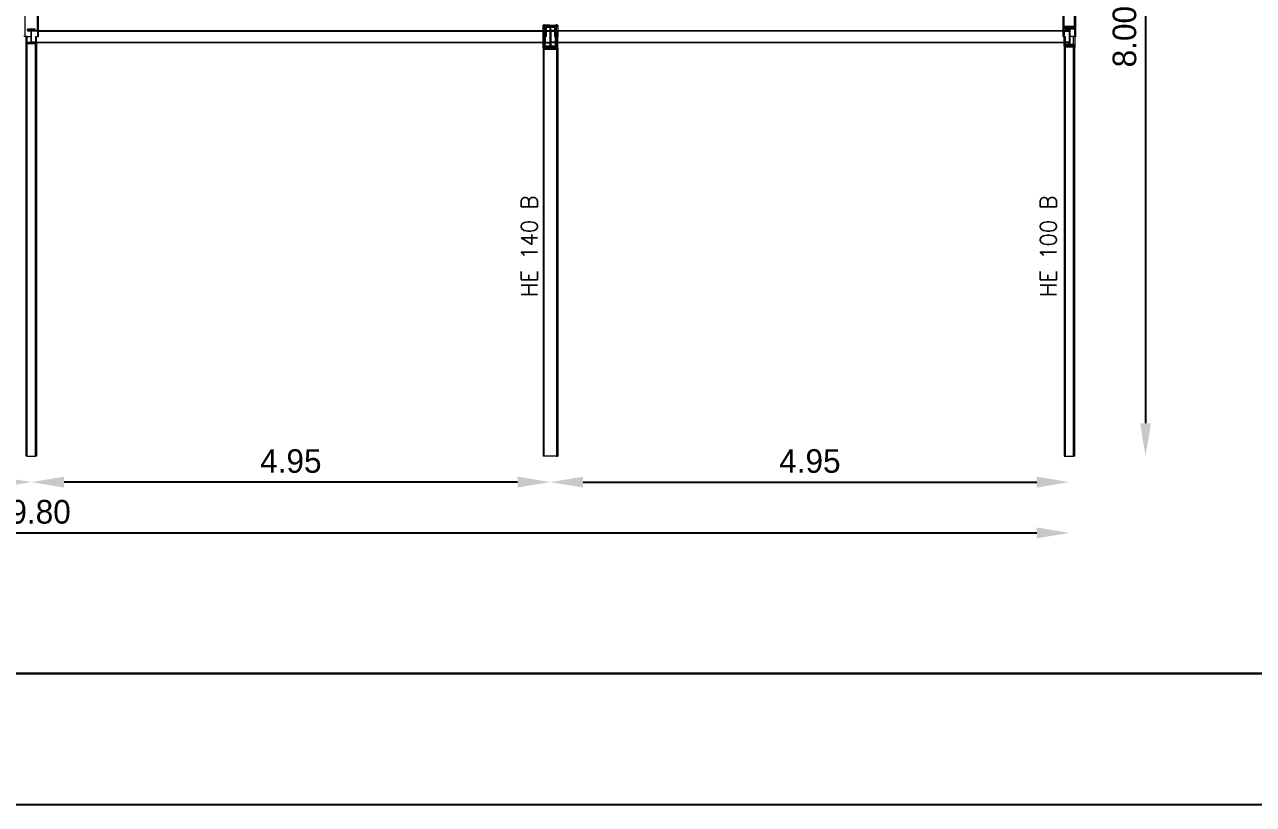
# Model space of a CAD drawing. Header units: inches. Extents: x 72863 to 72995, y 49095 to 49225.
# Drawn here: x 72874.34 to 72883.71, y 49195.01 to 49200.96 of the extents above; entities that cross this region are included whole.
import ezdxf
from ezdxf.enums import TextEntityAlignment as Align

# ---------------------------------------------------------------- set-up
doc = ezdxf.new("R2010")
doc.units = ezdxf.units.IN
doc.layers.get('0').update_dxf_attribs({"lineweight": 15})
for name, color, linetype, lineweight in [('BARRAS_DE_ACERO', 7, 'Continuous', 9), ('Cotas', 200, 'Continuous', 9), ('REFERENCIA_DE_LAS_BARRAS', 2, 'Continuous', 9)]:
    doc.layers.add(name, color=color, linetype=linetype, lineweight=lineweight)
doc.layers.add('VG', color=7, linetype='Continuous')
doc.styles.add('CYPETXT', font='romans__.ttf', dxfattribs={"height": 0.2})
doc.styles.add('RomanS', font='')
doc.styles.get('RomanS').set_extended_font_data('Porsche')
doc.dimstyles.new('100-color', dxfattribs={"dimtxt": 0.18, "dimasz": 0.25, "dimexe": 0, "dimexo": 0.5, "dimgap": 0.07, "dimtad": 1, "dimlfac": 1.25, "dimzin": 4, "dimdsep": 46, "dimtxsty": 'RomanS', "dimcen": 0.1, "dimse1": 1, "dimse2": 1, "dimadec": 0, "dimazin": 0, "dimtfac": 1, "dimtix": 1, "dimtmove": 2, "dimatfit": 3, "dimfxl": 1, "dimtvp": 1.058824, "dimtolj": 1, "dimtzin": 1, "dimarcsym": 0})

# ---------------------------------------------------------------- blocks, each defined once
blk = doc.blocks.new('*D78')
at = {"layer": 'Cotas', "color": 0, "lineweight": -2, "transparency": 16777216}
blk.add_line((72878.0967, 49197.4703), (72874.6367, 49197.4703), dxfattribs=at)
at = {"layer": 'Cotas', "color": 0, "transparency": 16777216}
for points in [[(72874.6367, 49197.512), (72874.6367, 49197.4286), (72874.3867, 49197.4703)], [(72878.0967, 49197.512), (72878.0967, 49197.4286), (72878.3467, 49197.4703)]]:
    blk.add_solid(points, dxfattribs=at)
at = {"layer": 'Defpoints', "color": 0, "transparency": 16777216}
for p in [(72874.3867, 49197.6691), (72878.3467, 49197.6691), (72874.3867, 49197.4703)]:
    blk.add_point(p, dxfattribs=at)
at = {"layer": 'Cotas', "color": 0, "transparency": 16777216, "insert": (72876.3667, 49197.6303), "char_height": 0.18, "attachment_point": 5, "style": 'RomanS'}
blk.add_mtext('\\A1;4.95', dxfattribs=at)
blk = doc.blocks.new('*D79')
at = {"layer": 'Cotas', "color": 0, "lineweight": -2, "transparency": 16777216}
blk.add_line((72866.7167, 49197.0826), (72882.0567, 49197.0826), dxfattribs=at)
at = {"layer": 'Cotas', "color": 0, "transparency": 16777216}
for points in [[(72866.7167, 49197.1243), (72866.7167, 49197.0409), (72866.4667, 49197.0826)], [(72882.0567, 49197.1243), (72882.0567, 49197.0409), (72882.3067, 49197.0826)]]:
    blk.add_solid(points, dxfattribs=at)
at = {"layer": 'Defpoints', "color": 0, "transparency": 16777216}
for p in [(72866.4667, 49197.6691), (72882.3067, 49197.6691), (72882.3067, 49197.0826)]:
    blk.add_point(p, dxfattribs=at)
at = {"layer": 'Cotas', "color": 0, "transparency": 16777216, "insert": (72874.3867, 49197.2426), "char_height": 0.18, "attachment_point": 5, "style": 'RomanS'}
blk.add_mtext('\\A1;19.80', dxfattribs=at)
blk = doc.blocks.new('*D82')
at = {"layer": 'Cotas', "color": 0, "lineweight": -2, "transparency": 16777216}
blk.add_line((72878.5967, 49197.4703), (72882.0567, 49197.4703), dxfattribs=at)
at = {"layer": 'Cotas', "color": 0, "transparency": 16777216}
for points in [[(72878.5967, 49197.512), (72878.5967, 49197.4286), (72878.3467, 49197.4703)], [(72882.0567, 49197.512), (72882.0567, 49197.4286), (72882.3067, 49197.4703)]]:
    blk.add_solid(points, dxfattribs=at)
at = {"layer": 'Defpoints', "color": 0, "transparency": 16777216}
for p in [(72878.3467, 49197.6691), (72882.3067, 49197.6691), (72882.3067, 49197.4703)]:
    blk.add_point(p, dxfattribs=at)
at = {"layer": 'Cotas', "color": 0, "transparency": 16777216, "insert": (72880.3267, 49197.6303), "char_height": 0.18, "attachment_point": 5, "style": 'RomanS'}
blk.add_mtext('\\A1;4.95', dxfattribs=at)
blk = doc.blocks.new('*D84')
at = {"layer": 'Cotas', "color": 0, "lineweight": -2, "transparency": 16777216}
blk.add_line((72865.3788, 49203.8191), (72865.3788, 49201.1191), dxfattribs=at)
at = {"layer": 'Cotas', "color": 0, "transparency": 16777216}
for points in [[(72865.3372, 49203.8191), (72865.4205, 49203.8191), (72865.3788, 49204.0691)], [(72865.3372, 49201.1191), (72865.4205, 49201.1191), (72865.3788, 49200.8691)]]:
    blk.add_solid(points, dxfattribs=at)
at = {"layer": 'Defpoints', "color": 0, "transparency": 16777216}
for p in [(72874.3867, 49204.0691), (72865.3788, 49200.8691), (72874.3867, 49200.8691)]:
    blk.add_point(p, dxfattribs=at)
at = {"layer": 'Cotas', "color": 0, "transparency": 16777216, "insert": (72865.2188, 49202.4691), "char_height": 0.18, "attachment_point": 5, "rotation": 90, "style": 'RomanS'}
blk.add_mtext('\\A1;4.00', dxfattribs=at)
blk = doc.blocks.new('*D87')
at = {"layer": 'Cotas', "color": 0, "lineweight": -2, "transparency": 16777216}
blk.add_line((72882.8874, 49203.8191), (72882.8874, 49197.9191), dxfattribs=at)
at = {"layer": 'Cotas', "color": 0, "transparency": 16777216}
for points in [[(72882.8457, 49203.8191), (72882.929, 49203.8191), (72882.8874, 49204.0691)], [(72882.8457, 49197.9191), (72882.929, 49197.9191), (72882.8874, 49197.6691)]]:
    blk.add_solid(points, dxfattribs=at)
at = {"layer": 'Defpoints', "color": 0, "transparency": 16777216}
for p in [(72874.3867, 49204.0691), (72874.3867, 49197.6691), (72882.8874, 49197.6691)]:
    blk.add_point(p, dxfattribs=at)
at = {"layer": 'Cotas', "color": 0, "transparency": 16777216, "insert": (72882.7274, 49200.8691), "char_height": 0.18, "attachment_point": 5, "rotation": 90, "style": 'RomanS'}
blk.add_mtext('\\A1;8.00', dxfattribs=at)
blk = doc.blocks.new('*D88')
at = {"layer": 'Cotas', "color": 0, "lineweight": -2, "transparency": 16777216}
blk.add_line((72874.1367, 49197.4703), (72866.7167, 49197.4703), dxfattribs=at)
at = {"layer": 'Cotas', "color": 0, "transparency": 16777216}
for points in [[(72866.7167, 49197.512), (72866.7167, 49197.4286), (72866.4667, 49197.4703)], [(72874.1367, 49197.512), (72874.1367, 49197.4286), (72874.3867, 49197.4703)]]:
    blk.add_solid(points, dxfattribs=at)
at = {"layer": 'Defpoints', "color": 0, "transparency": 16777216}
for p in [(72866.4667, 49197.6691), (72874.3867, 49197.6691), (72866.4667, 49197.4703)]:
    blk.add_point(p, dxfattribs=at)
at = {"layer": 'Cotas', "color": 0, "transparency": 16777216, "insert": (72870.4267, 49197.6303), "char_height": 0.18, "attachment_point": 5, "style": 'RomanS'}
blk.add_mtext('\\A1;9.90', dxfattribs=at)
blk = doc.blocks.new('PLANTILLA')
at = {"layer": 'VG'}
for p, q in [((72903.7103, 49196.0112), (72864.7103, 49196.0112)), ((72862.7103, 49195.0112), (72904.7103, 49195.0112))]:
    blk.add_line(p, q, dxfattribs=at)
blk.add_lwpolyline([(72903.7103, 49199.5612), (72903.7103, 49223.7112), (72864.7103, 49223.7112), (72864.7103, 49196.0112), (72885.7103, 49196.0112), (72885.7103, 49199.6112)], dxfattribs=at)

msp = doc.modelspace()

# ---------------------------------------------------------------- linework, layer by layer
at = {"layer": 'BARRAS_DE_ACERO'}
for p, q in [((72874.3403, 49200.8691), (72874.3403, 49203.9036)), ((72874.4331, 49200.9171), (72874.4331, 49203.9197)), ((72874.4427, 49200.9171), (72874.4427, 49203.9187)), ((72882.3459, 49200.9491), (72882.3459, 49203.2691)), ((72882.3547, 49200.8691), (72882.3547, 49203.2691)), ((72882.2587, 49200.9171), (72882.2587, 49203.1292)), ((72882.2675, 49200.9491), (72882.2675, 49203.1283)), ((72874.3575, 49200.9196), (72874.3575, 49200.9251)), ((72874.4159, 49200.9251), (72874.3575, 49200.9251)), ((72874.4159, 49200.9196), (72874.4159, 49200.9251)), ((72878.2907, 49200.9171), (72878.2907, 49200.9573)), ((72878.2907, 49200.9573), (72878.2987, 49200.9573)), ((72878.2987, 49200.9573), (72878.3067, 49200.9573)), ((72878.2987, 49200.9423), (72878.3067, 49200.9423)), ((72878.2987, 49200.9121), (72878.2987, 49200.9423)), ((72878.3067, 49200.9573), (72878.3067, 49200.9491)), ((72878.3147, 49200.9573), (72878.3067, 49200.9573)), ((72878.3147, 49200.9491), (72878.3067, 49200.9491)), ((72878.3067, 49200.9423), (72878.3067, 49200.8691)), ((72878.3147, 49200.9491), (72878.3147, 49200.9573)), ((72878.3442, 49200.9573), (72878.3147, 49200.9573)), ((72878.3442, 49200.9491), (72878.3147, 49200.9491)), ((72878.3147, 49200.9423), (72878.3442, 49200.9423)), ((72878.3147, 49200.9423), (72878.3147, 49200.9171)), ((72878.3442, 49200.9491), (72878.3442, 49200.9573)), ((72878.3442, 49200.9491), (72878.3492, 49200.9491)), ((72878.3444, 49200.9423), (72878.3442, 49200.9423)), ((72878.3444, 49200.9389), (72878.3444, 49200.9423)), ((72878.3444, 49200.9389), (72878.3444, 49200.8282)), ((72878.3489, 49200.9423), (72878.3489, 49200.9121)), ((72878.3492, 49200.9573), (72878.3787, 49200.9573)), ((72878.3492, 49200.9491), (72878.3492, 49200.9573)), ((72878.3787, 49200.9491), (72878.3492, 49200.9491)), ((72878.3492, 49200.9423), (72878.3787, 49200.9423)), ((72878.3787, 49200.9491), (72878.3787, 49200.9573)), ((72878.3787, 49200.9573), (72878.3867, 49200.9573)), ((72878.3867, 49200.9491), (72878.3787, 49200.9491)), ((72878.3787, 49200.9423), (72878.3787, 49200.9171)), ((72878.3787, 49200.9423), (72878.3867, 49200.9423)), ((72878.3867, 49200.9573), (72878.3867, 49200.9491)), ((72878.3867, 49200.9573), (72878.3947, 49200.9573)), ((72878.3867, 49200.9491), (72878.3867, 49200.9423)), ((72878.3867, 49200.9423), (72878.3947, 49200.9423)), ((72878.3867, 49200.9423), (72878.3867, 49200.8691)), ((72878.3947, 49200.9573), (72878.3947, 49200.9651)), ((72878.3947, 49200.9573), (72878.3947, 49200.9423)), ((72878.4027, 49200.9573), (72878.3947, 49200.9573)), ((72878.3947, 49200.9121), (72878.3947, 49200.9423)), ((72882.2667, 49200.9491), (72882.2675, 49200.9491)), ((72882.2667, 49200.9491), (72882.2667, 49200.9423)), ((72882.2667, 49200.9423), (72882.2675, 49200.9423)), ((72882.2675, 49200.9491), (72882.3459, 49200.9491)), ((72882.2675, 49200.9423), (72882.3044, 49200.9423)), ((72882.2675, 49200.9171), (72882.2675, 49200.9423)), ((72882.2739, 49200.9331), (72882.3044, 49200.9331)), ((72882.2739, 49200.9331), (72882.2739, 49200.9272)), ((72882.2739, 49200.9272), (72882.3044, 49200.9272)), ((72882.3044, 49200.9423), (72882.3044, 49200.9331)), ((72882.3044, 49200.9331), (72882.3044, 49200.9272)), ((72882.3044, 49200.9272), (72882.3044, 49200.9171)), ((72882.3089, 49200.9423), (72882.3089, 49200.9331)), ((72882.3459, 49200.9423), (72882.3089, 49200.9423)), ((72882.3089, 49200.9272), (72882.3089, 49200.8691)), ((72882.3395, 49200.9272), (72882.3089, 49200.9272)), ((72882.3459, 49200.9491), (72882.3467, 49200.9491)), ((72882.3459, 49200.9423), (72882.3467, 49200.9423)), ((72882.3459, 49200.9423), (72882.3459, 49200.8691)), ((72882.3467, 49200.9423), (72882.3467, 49200.9491)), ((72874.3403, 49200.8691), (72874.3307, 49200.8691)), ((72874.3403, 49200.8691), (72874.3467, 49200.8691)), ((72874.3467, 49197.6691), (72874.3467, 49200.8691)), ((72874.3547, 49200.8691), (72874.3467, 49200.8691)), ((72874.3575, 49200.9196), (72874.3848, 49200.9196)), ((72874.3611, 49200.9121), (72874.3611, 49200.9171)), ((72874.3848, 49200.9171), (72874.3611, 49200.9171)), ((72874.3848, 49200.9121), (72874.3611, 49200.9121)), ((72874.3848, 49200.9196), (72874.3848, 49200.9171)), ((72874.3848, 49200.9171), (72874.3867, 49200.9171)), ((72874.3848, 49200.9121), (72874.3848, 49200.8691)), ((72874.3849, 49200.9121), (72874.3848, 49200.9121)), ((72874.3867, 49200.9171), (72874.3886, 49200.9171)), ((72874.3884, 49200.9121), (72874.3886, 49200.9121)), ((72874.3886, 49200.9196), (72874.3886, 49200.9171)), ((72874.3886, 49200.9196), (72874.4159, 49200.9196)), ((72874.4123, 49200.9171), (72874.3886, 49200.9171)), ((72874.3886, 49200.8266), (72874.3886, 49200.9121)), ((72874.4123, 49200.9121), (72874.3886, 49200.9121)), ((72874.4123, 49200.9171), (72874.4331, 49200.9171)), ((72874.4123, 49200.9171), (72874.4123, 49200.9121)), ((72874.4331, 49200.9121), (72874.4123, 49200.9121)), ((72874.4187, 49200.8691), (72874.4267, 49200.8691)), ((72874.4267, 49200.8261), (72874.4267, 49200.8691)), ((72874.4331, 49200.9171), (72874.4331, 49200.9121)), ((72874.4427, 49200.9171), (72874.4427, 49200.9121)), ((72874.4427, 49200.9171), (72878.2907, 49200.9171)), ((72874.4427, 49200.9121), (72878.2907, 49200.9121)), ((72874.4427, 49200.8691), (72874.4427, 49200.9121)), ((72878.2907, 49200.9171), (72878.2907, 49200.9121)), ((72878.2987, 49200.9121), (72878.2987, 49200.8261)), ((72878.3067, 49200.8691), (72878.3067, 49200.8261)), ((72878.3147, 49200.8691), (72878.3067, 49200.8691)), ((72878.3147, 49200.9121), (72878.3147, 49200.9171)), ((72878.3147, 49200.9121), (72878.3442, 49200.9121)), ((72878.3147, 49200.9121), (72878.3147, 49200.8691)), ((72878.3442, 49200.9121), (72878.3442, 49200.9171)), ((72878.3444, 49200.7959), (72878.3444, 49200.8282)), ((72878.3489, 49200.8263), (72878.3489, 49200.9121)), ((72878.3492, 49200.9121), (72878.3492, 49200.8261)), ((72878.3492, 49200.9121), (72878.3787, 49200.9121)), ((72878.3787, 49200.9121), (72878.3787, 49200.9171)), ((72878.3787, 49200.9121), (72878.3787, 49200.8691)), ((72878.3787, 49200.8691), (72878.3867, 49200.8691)), ((72878.3867, 49200.8284), (72878.3867, 49200.8691)), ((72878.3867, 49200.8284), (72878.3867, 49200.8261)), ((72878.4027, 49200.9121), (72878.4027, 49200.9171)), ((72882.2587, 49200.9121), (72878.4027, 49200.9121)), ((72878.4027, 49200.9121), (72878.4027, 49200.8691)), ((72878.4027, 49200.8261), (72878.4027, 49200.8691)), ((72882.2587, 49200.8691), (72882.2667, 49200.8691)), ((72882.2667, 49200.8691), (72882.2675, 49200.8691)), ((72882.2667, 49200.8261), (72882.2667, 49200.8691)), ((72882.2675, 49200.9121), (72882.2675, 49200.9171)), ((72882.2675, 49200.9171), (72882.3044, 49200.9171)), ((72882.2675, 49200.9121), (72882.3044, 49200.9121)), ((72882.2747, 49200.8691), (72882.2747, 49200.8443)), ((72882.2747, 49200.8443), (72882.2747, 49200.8261)), ((72882.3044, 49200.9121), (72882.3044, 49200.9171)), ((72882.3044, 49200.9121), (72882.3044, 49200.8261)), ((72882.3387, 49200.8691), (72882.3089, 49200.8691)), ((72882.3387, 49200.8691), (72882.3459, 49200.8691)), ((72882.3387, 49200.811), (72882.3387, 49200.8691)), ((72882.3459, 49200.8691), (72882.3467, 49200.8691)), ((72882.3467, 49200.8691), (72882.3467, 49200.7959)), ((72882.3547, 49200.8691), (72882.3467, 49200.8691)), ((72874.3575, 49200.8186), (72874.3848, 49200.8186)), ((72874.3575, 49200.8186), (72874.3575, 49200.8131)), ((72874.4159, 49200.8131), (72874.3575, 49200.8131)), ((72874.3611, 49200.8211), (72874.3611, 49200.8261)), ((72874.3611, 49200.8261), (72874.3848, 49200.8261)), ((72874.3848, 49200.8211), (72874.3611, 49200.8211)), ((72874.3848, 49200.8211), (72874.3867, 49200.8211)), ((72874.3848, 49200.8186), (72874.3848, 49200.8211)), ((72874.3867, 49200.8211), (72874.3886, 49200.8211)), ((72874.3886, 49200.8266), (72874.3886, 49200.8261)), ((72874.3886, 49200.8186), (72874.3886, 49200.8211)), ((72874.4123, 49200.8211), (72874.3886, 49200.8211)), ((72874.4159, 49200.8186), (72874.3886, 49200.8186)), ((72874.4123, 49200.8211), (72874.4187, 49200.8211)), ((72874.4159, 49200.8131), (72874.4159, 49200.8186)), ((72874.4267, 49200.8261), (72874.4267, 49200.8211)), ((72874.4267, 49200.8211), (72874.4267, 49197.6691)), ((72878.2907, 49200.8261), (72878.2907, 49200.8211)), ((72878.2907, 49200.7809), (72878.2907, 49197.6691)), ((72878.2987, 49200.7809), (72878.2907, 49200.7809)), ((72878.2987, 49200.7959), (72878.2987, 49200.8261)), ((72878.2987, 49200.7959), (72878.3003, 49200.7959)), ((72878.2987, 49200.7809), (72878.2987, 49200.7959)), ((72878.2987, 49200.7809), (72878.3003, 49200.7809)), ((72878.2987, 49200.7809), (72878.2987, 49200.7731)), ((72878.3003, 49200.7959), (72878.3003, 49200.7809)), ((72878.3067, 49200.7959), (72878.3003, 49200.7959)), ((72878.3442, 49200.7809), (72878.3003, 49200.7809)), ((72878.3003, 49200.7731), (72878.3931, 49200.7731)), ((72878.3067, 49200.8211), (72878.3067, 49200.8261)), ((72878.3442, 49200.7959), (72878.3067, 49200.7959)), ((72878.3067, 49200.7891), (72878.3067, 49200.7959)), ((72878.3442, 49200.7891), (72878.3067, 49200.7891)), ((72878.3442, 49200.7959), (72878.3442, 49200.8211)), ((72878.3444, 49200.7959), (72878.3442, 49200.7959)), ((72878.3442, 49200.7809), (72878.3442, 49200.7891)), ((72878.3442, 49200.7891), (72878.3469, 49200.7891)), ((72878.3492, 49200.7891), (72878.3469, 49200.7891)), ((72878.3492, 49200.8261), (72878.3492, 49200.8211)), ((72878.3867, 49200.7959), (72878.3492, 49200.7959)), ((72878.3492, 49200.7809), (72878.3492, 49200.7891)), ((72878.3931, 49200.7809), (72878.3492, 49200.7809)), ((72878.3867, 49200.7959), (72878.3867, 49200.8211)), ((72878.3931, 49200.7959), (72878.3867, 49200.7959)), ((72878.3931, 49200.7809), (72878.3931, 49200.7959)), ((72878.3947, 49200.7959), (72878.3931, 49200.7959)), ((72878.3931, 49200.7809), (72878.3947, 49200.7809)), ((72878.3931, 49200.7731), (72878.3931, 49197.6691)), ((72878.3931, 49200.7731), (72878.3947, 49200.7731)), ((72878.3947, 49200.8211), (72878.3947, 49200.8261)), ((72878.3947, 49200.8211), (72878.3947, 49200.7959)), ((72878.3947, 49200.7809), (72878.3947, 49200.7959)), ((72878.3947, 49200.7809), (72878.3947, 49200.7731)), ((72878.3947, 49200.7809), (72878.4027, 49200.7809)), ((72878.4027, 49200.8261), (72882.2667, 49200.8261)), ((72878.4027, 49200.8211), (72878.4027, 49200.8261)), ((72878.4027, 49200.7809), (72878.4027, 49200.8211)), ((72878.4027, 49200.7809), (72878.4027, 49197.6691)), ((72882.2667, 49200.8261), (72882.2667, 49200.8211)), ((72882.2667, 49200.7891), (72882.2667, 49197.6691)), ((72882.2747, 49200.7891), (72882.2667, 49200.7891)), ((72882.2739, 49200.811), (72882.2739, 49200.8051)), ((72882.2747, 49200.811), (72882.2739, 49200.811)), ((72882.2747, 49200.8051), (72882.2739, 49200.8051)), ((72882.2747, 49200.8211), (72882.2747, 49200.8261)), ((72882.3044, 49200.8211), (72882.2747, 49200.8211)), ((72882.2747, 49200.811), (72882.2747, 49200.8211)), ((72882.2747, 49200.811), (72882.3044, 49200.811)), ((72882.2747, 49200.7959), (72882.3044, 49200.7959)), ((72882.2747, 49200.7891), (72882.2747, 49197.6691)), ((72882.3387, 49200.7891), (72882.2747, 49200.7891)), ((72882.3044, 49200.8211), (72882.3044, 49200.817)), ((72882.3044, 49200.817), (72882.3044, 49200.811)), ((72882.3044, 49200.8051), (72882.3044, 49200.811)), ((72882.3044, 49200.7959), (72882.3044, 49200.8051)), ((72882.3089, 49200.8051), (72882.3089, 49200.811)), ((72882.3089, 49200.811), (72882.3089, 49200.811)), ((72882.3089, 49200.8051), (72882.3387, 49200.8051)), ((72882.3089, 49200.8051), (72882.3089, 49200.7959)), ((72882.3387, 49200.7959), (72882.3089, 49200.7959)), ((72882.3387, 49200.7959), (72882.3387, 49200.8051)), ((72882.3395, 49200.8051), (72882.3387, 49200.8051)), ((72882.3467, 49200.7959), (72882.3387, 49200.7959)), ((72882.3387, 49197.6691), (72882.3387, 49200.7891)), ((72882.3387, 49200.7891), (72882.3467, 49200.7891)), ((72882.3467, 49200.7959), (72882.3467, 49200.7891)), ((72882.3467, 49197.6691), (72882.3467, 49200.7891)), ((72874.3547, 49197.6691), (72874.3467, 49197.6691)), ((72874.4267, 49197.6691), (72874.4187, 49197.6691)), ((72878.3003, 49197.6691), (72878.2907, 49197.6691)), ((72878.3931, 49197.6691), (72878.3003, 49197.6691)), ((72878.3931, 49197.6691), (72878.4027, 49197.6691)), ((72882.2667, 49197.6691), (72882.2747, 49197.6691)), ((72882.2747, 49197.6691), (72882.3387, 49197.6691)), ((72882.3467, 49197.6691), (72882.3387, 49197.6691))]:
    msp.add_line(p, q, dxfattribs=at)
for points in [[(72878.2987, 49200.9423), (72878.2987, 49200.9573), (72878.2987, 49200.9651)], [(72878.3147, 49200.9423), (72878.3067, 49200.9423), (72878.3067, 49200.9491)], [(72878.3147, 49200.9171), (72878.3442, 49200.9171), (72878.3442, 49200.9423)], [(72878.3492, 49200.9171), (72878.3492, 49200.9423), (72878.3489, 49200.9423)], [(72878.4027, 49200.9573), (72878.4027, 49200.9171), (72882.2587, 49200.9171)], [(72882.3395, 49200.9272), (72882.3395, 49200.9331), (72882.3089, 49200.9331), (72882.3089, 49200.9272)], [(72874.3547, 49197.6691), (72874.3547, 49200.8691), (72874.3848, 49200.8691)], [(72874.3848, 49200.8691), (72874.3848, 49200.8261), (72874.3849, 49200.8261), (72874.3849, 49200.9121)], [(72874.4123, 49200.8261), (72874.3886, 49200.8261), (72874.3884, 49200.8261), (72874.3884, 49200.9121)], [(72874.4187, 49200.8691), (72874.4187, 49200.8261), (72874.4187, 49200.8211)], [(72874.4267, 49200.8261), (72878.2907, 49200.8261), (72878.2907, 49200.9121)], [(72874.4331, 49200.9121), (72874.4331, 49200.8691), (72874.4427, 49200.8691)], [(72878.3067, 49200.8261), (72878.3442, 49200.8261), (72878.3442, 49200.9121)], [(72878.3787, 49200.9171), (72878.3492, 49200.9171), (72878.3492, 49200.9121)], [(72878.3947, 49200.9121), (72878.3947, 49200.8691), (72878.3947, 49200.8261)], [(72882.2587, 49200.8691), (72882.2587, 49200.9121), (72882.2587, 49200.9171)], [(72882.2675, 49200.9121), (72882.2675, 49200.8691), (72882.2747, 49200.8691)], [(72882.3089, 49200.8691), (72882.3089, 49200.811), (72882.3387, 49200.811)], [(72874.3547, 49197.6691), (72874.4187, 49197.6691), (72874.4187, 49200.8211)], [(72874.4187, 49200.8261), (72874.4123, 49200.8261), (72874.4123, 49200.8211)], [(72878.2907, 49200.7809), (72878.2907, 49200.8211), (72874.4267, 49200.8211)], [(72878.3003, 49197.6691), (72878.3003, 49200.7731), (72878.2987, 49200.7731)], [(72878.3067, 49200.7959), (72878.3067, 49200.8211), (72878.3442, 49200.8211), (72878.3442, 49200.8261)], [(72878.3492, 49200.7959), (72878.3489, 49200.7959), (72878.3489, 49200.8263)], [(72878.3867, 49200.8211), (72878.3867, 49200.8261), (72878.3492, 49200.8261)], [(72878.3867, 49200.8211), (72878.3492, 49200.8211), (72878.3492, 49200.7959)], [(72878.3492, 49200.7891), (72878.3867, 49200.7891), (72878.3867, 49200.7959)], [(72882.2667, 49200.7959), (72882.2667, 49200.8211), (72878.4027, 49200.8211)], [(72882.2747, 49200.7959), (72882.2667, 49200.7959), (72882.2667, 49200.7891)], [(72882.3044, 49200.8211), (72882.3044, 49200.8261), (72882.2747, 49200.8261)], [(72882.3044, 49200.8051), (72882.2747, 49200.8051), (72882.2747, 49200.7959)], [(72882.3387, 49200.811), (72882.3395, 49200.811), (72882.3395, 49200.8051)]]:
    msp.add_lwpolyline(points, dxfattribs=at)

# ---------------------------------------------------------------- block references
msp.add_blockref('PLANTILLA', (0, 0))

# ---------------------------------------------------------------- texts
at = {"layer": 'REFERENCIA_DE_LAS_BARRAS', "style": 'CYPETXT', "width": 0.77604}
for s, p, p2 in [('HE 140 B', (72878.2473, 49198.8821), (72878.2473, 49199.6561)), ('HE 100 B', (72882.2073, 49198.8821), (72882.2073, 49199.6561))]:
    msp.add_text(s, height=0.12267, rotation=90, dxfattribs=at).set_placement(p, p2, align=Align.FIT)

# ---------------------------------------------------------------- dimensions: what is measured, and where the dimension line sits
at = {"layer": 'Cotas'}
for base, p2, picture, middle in [((72865.3788, 49200.8691), (72874.3867, 49200.8691), '*D84', (72865.2188, 49202.4691)), ((72882.8874, 49197.6691), (72874.3867, 49197.6691), '*D87', (72882.7274, 49200.8691))]:
    dim = msp.add_linear_dim(base=base, p1=(72874.3867, 49204.0691), p2=p2, angle=90, dimstyle='100-color', dxfattribs=at)
    dim.commit()
    dim.dimension.update_dxf_attribs({"geometry": picture, "text_midpoint": middle})
for base, p1, p2, picture, middle in [((72866.4667, 49197.4703), (72874.3867, 49197.6691), (72866.4667, 49197.6691), '*D88', (72870.4267, 49197.6303)), ((72874.3867, 49197.4703), (72878.3467, 49197.6691), (72874.3867, 49197.6691), '*D78', (72876.3667, 49197.6303)), ((72882.3067, 49197.4703), (72878.3467, 49197.6691), (72882.3067, 49197.6691), '*D82', (72880.3267, 49197.6303)), ((72882.3067, 49197.0826), (72866.4667, 49197.6691), (72882.3067, 49197.6691), '*D79', (72874.3867, 49197.2426))]:
    dim = msp.add_linear_dim(base=base, p1=p1, p2=p2, dimstyle='100-color', dxfattribs=at)
    dim.commit()
    dim.dimension.update_dxf_attribs({"geometry": picture, "text_midpoint": middle})

doc.saveas('drawing.dxf')
